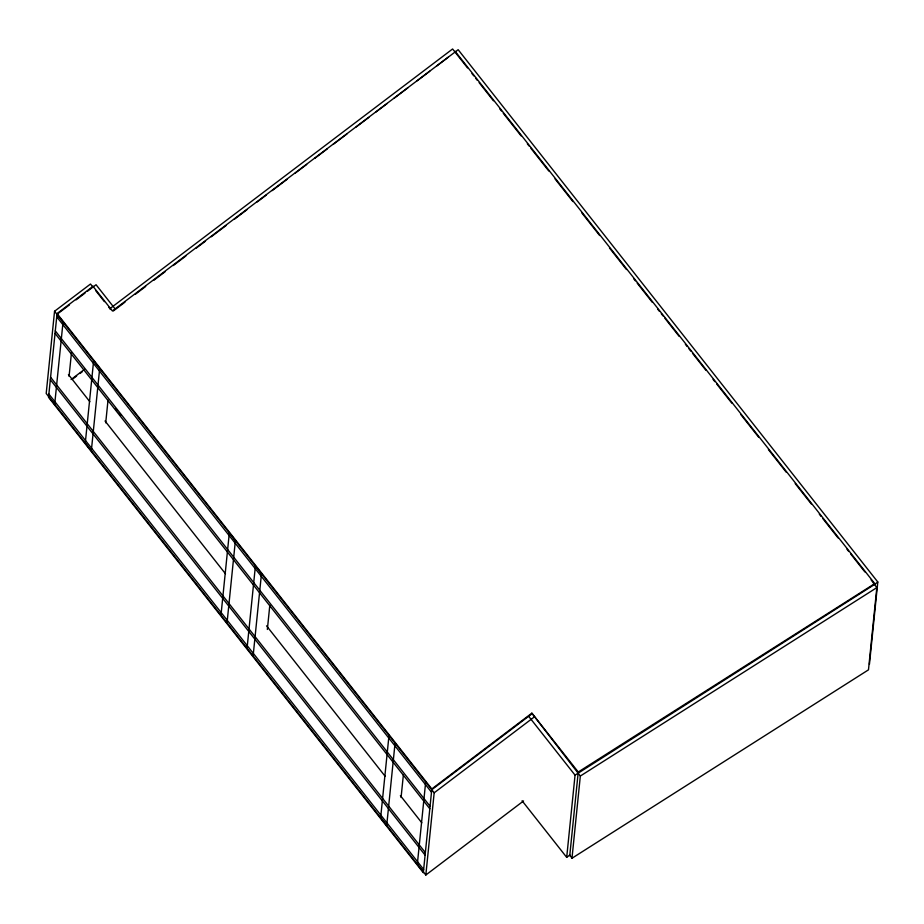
<?xml version="1.0" encoding="UTF-8"?>
<svg xmlns="http://www.w3.org/2000/svg" width="924" height="924" viewBox="0 0 924 924"><rect width="100%" height="100%" fill="white"/><g stroke="black" fill="none" stroke-linecap="round" stroke-linejoin="round"><path stroke-width="1.39" d="M57.057 313.571L431.82 788.957L423.319 872.706L48.545 397.32L57.057 313.571L93.001 286.336L92.931 287.098L90.506 284.026L54.551 311.261L46.2 393.474L425.825 875.016L523.562 800.958M69.069 376.345L71.518 352.24M105.717 422.834L108.016 400.15M220.975 615.176L229.325 532.963L235.389 540.656L227.038 622.857M247.055 648.255L255.405 566.042L261.48 573.735L253.118 655.948M267.359 629.463L269.796 605.37M93.001 286.336L112.405 310.949L458.154 49.7L877.8 582.005L869.449 664.217M388.992 735.492L380.642 817.705L386.706 825.398L395.056 743.185M401.074 797.504L403.384 774.82M425.675 782.039L417.325 864.252L423.4 871.933M425.825 875.016L434.176 792.804L54.551 311.261M871.101 579.845L876.83 587.629L868.479 669.842L571.979 858.246L580.33 776.044L531.854 713.166L431.82 788.957M571.979 858.246L569.819 854.989L566.701 857.356L575.051 775.144L528.655 716.296M569.738 855.751L578.251 772.014L531.854 713.166M575.051 775.144L874.67 584.372L874.751 583.61L455.105 51.294M69.485 304.862L56.976 314.333L63.04 322.026L54.689 404.238L48.626 396.546M76.08 299.873L85.066 293.058M87.306 291.36L96.05 284.731L115.454 309.344M109.91 308.639L452.598 48.984L467.532 67.914M113.375 310.926L124.983 302.136M135.331 294.294L145.68 286.452M153.731 280.353L165.234 271.633M173.285 265.535L185.932 255.948M196.281 248.106L205.486 241.141M211.226 236.787L226.184 225.456M234.234 219.358L246.881 209.771M257.23 201.929L266.435 194.964M272.176 190.598L287.133 179.279M295.183 173.181L306.676 164.46M314.726 158.362L327.385 148.776M333.125 144.421L346.927 133.968M356.133 126.992L368.78 117.417M375.675 112.185L387.179 103.476M394.074 98.244L407.877 87.792M417.082 80.815L429.729 71.229M436.625 66.008L448.128 57.288M71.09 379.521L84.581 369.311M72.141 379.441L76.634 376.033M80.007 373.481L82.248 371.783M431.751 789.72L531.785 713.929M434.176 792.804L534.211 717.012M874.67 584.372L877.8 582.005M578.251 772.014L874.751 583.61M580.33 776.044L876.83 587.629M471.991 73.585L473.781 75.849M475.56 78.113L477.35 80.376M479.14 82.64L493.428 100.762M499.676 108.697L501.455 110.961M503.245 113.225L521.101 135.874M527.35 143.798L529.14 146.061M530.919 148.337L548.775 170.986M555.035 178.91L572.892 201.559M581.82 212.89L599.676 235.539M609.494 248.002L626.46 269.519M633.598 278.574L635.389 280.838M637.167 283.114L652.356 302.367M657.703 309.159L659.493 311.423M661.284 313.686L663.062 315.95M664.853 318.214L679.14 336.336M685.389 344.271L687.179 346.535M688.957 348.798L690.748 351.062M692.526 353.326L705.924 370.316M713.062 379.383L714.853 381.647M716.643 383.91L731.82 403.164M740.748 414.483L758.604 437.133M768.421 449.595L786.278 472.245M795.206 483.575L811.284 503.961M819.311 514.148L821.101 516.424M822.891 518.687L838.068 537.941M846.996 549.26L848.786 551.524M850.565 553.799L864.852 571.91M522.083 800.773L566.701 857.356M95.576 290.459L104.389 301.64M108.801 307.242L110.568 309.482M56.722 316.828L431.496 792.215M55.29 330.884L430.064 806.271M115.465 408.5L117.233 410.741M119 412.982L120.767 415.223M55.047 333.379L429.81 808.766M68.445 374.567L89.859 401.732M105.024 420.974L225.491 573.781M266.539 625.837L385.216 776.379M400.381 795.622L421.794 822.787M50.589 377.246L425.352 852.633M50.335 379.729L425.098 855.116M48.88 394.063L423.642 869.449M93.624 360.822L85.274 443.035L91.337 450.727L99.688 368.514L93.624 360.822"/></g></svg>
